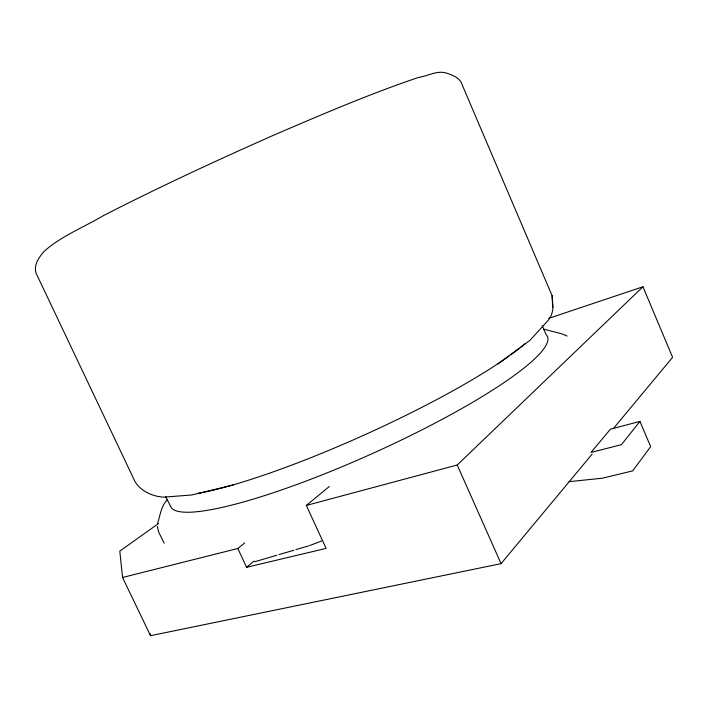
<?xml version="1.0" encoding="UTF-8"?>
<svg xmlns="http://www.w3.org/2000/svg" width="708" height="708" viewBox="0 0 708 708"><rect width="100%" height="100%" fill="white"/><g stroke="black" fill="none" stroke-linecap="round" stroke-linejoin="round"><path stroke-width="1.06" d="M233.304 484.936L191.771 494.98L163.937 497.14C152.804 496.644 140.202 491.087 134.75 481.024L36.046 273.129C33.444 264.783 39.206 256.933 44.462 251.066C61.587 235.906 83.792 227.312 103.35 215.648C159.707 186.779 217.179 160.176 275.085 134.573C322.414 114.28 369.762 93.872 418.596 77.42C427.597 76.163 436.429 70.437 445.713 72.871C451.306 74.712 457.678 76.703 460.961 81.995L552.116 295.732L552.842 309.971L551.39 315.104L548.523 320.007L529.894 340.398L497.99 363.868M157.61 523.416C160.212 515.371 161.052 506.034 167.318 499.786M639.917 421.393L621.438 444.668L591.012 452.439L610.42 429.216L639.917 421.393L650.661 446.624L632.669 470.9L602.136 478.236L569.126 481.652M158.406 523.619L119.794 551.116L122.564 577.48L150.521 635.695L501.052 563.656L592.118 454.12M613.296 428.65L672.6 357.328L642.961 286.767L548.718 318.361M244.676 542.947L237.808 548.496L246.605 567.285L326.105 548.39L306.343 505.432L457.226 464.997L642.961 286.767M246.605 567.285L254.022 561.055M306.343 505.432L329.326 486.476M309.582 545.602L321.644 541M254.747 561.727L276.89 555.214M278.996 554.594L293.767 550.258M295.873 549.638L308.529 545.912M122.564 577.48L237.808 548.496M543.806 329.211L561.267 333.645L567.152 336.052M164.185 543.151L158.636 532.044L157.388 526.433M165.513 496.264L170.54 506.282A206.683 34.71 -24.3 0 0 378.638 450.722A206.683 34.71 -24.3 0 0 546.072 334.574L542.24 325.68M457.226 464.997L501.052 563.656M150.149 633.554L150.521 635.695M553.001 307.414L552.116 295.732M525 343.743A206.984 31.851 -24.3 0 1 520.822 347.212M519.309 348.416A206.984 31.851 -24.3 0 1 510.893 354.77M509.043 356.097A206.984 31.851 -24.3 0 1 197.355 493.538"/></g></svg>
